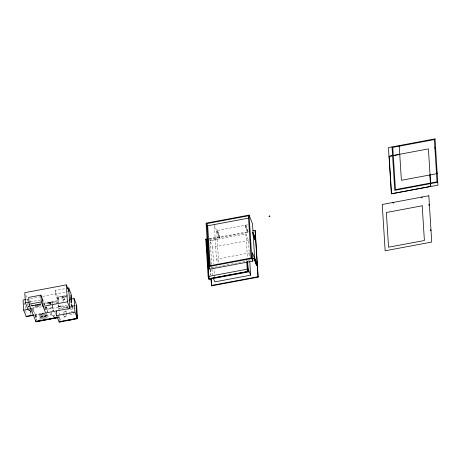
<?xml version="1.0" encoding="UTF-8"?>
<svg xmlns="http://www.w3.org/2000/svg" width="461" height="461" viewBox="0 0 461 461"><rect width="100%" height="100%" fill="white"/><g stroke="black" fill="none" stroke-linecap="round" stroke-linejoin="round"><path stroke-width="0.35" stroke-dasharray="2.31 1.73" d="M50.848 302.687L49.586 302.883M35.22 305.718L36.955 305.338M37.036 306.225L35.324 306.577M37.554 305.28L39.289 304.9M39.375 305.764L37.681 306.15M50.71 303.805L50.704 303.303M50.687 303.989L50.358 304.168M62.898 299.65L65.969 298.025M62.938 300.261L66.009 298.642M62.95 300.416L66.015 298.791M247.592 224.784L216.67 230.569L218.716 263.162M217.419 231.013L216.705 231.151L219.28 237.72L219.995 237.582L217.385 230.437L219.995 237.582M245.016 225.85L245.736 225.711L248.312 232.281L247.592 232.419L244.981 225.268L247.592 232.419M209.317 238.521L216.365 237.202L217.223 239.392L209.467 240.844M209.196 239.023L248.272 231.704L248.312 232.281M209.369 239.461L248.197 232.188M209.98 240.602L245.886 233.883L248.462 240.452L249.528 257.451M211.685 264.407L210.216 241.028L212.619 247.159L248.462 240.452M219.28 237.72L214.267 224.438L216.445 259.151L249.476 252.968M43.553 303.252L57.879 300.572L55.308 294.003L55.09 290.528L65.981 288.488M26.554 299.385L41.986 296.498M42.683 296.365L66.88 291.836M67.513 291.715L68.925 291.45M211.034 267.893L251.199 260.373M30.23 301.892L40.551 299.955M55.09 290.528L57.66 297.097L66.517 295.443M66.591 295.87L58.224 297.431L58.916 308.426L67.974 306.732M67.732 295.743L61.1 296.982L61.175 298.14L62.782 297.841M57.706 297.823L58.247 297.72M67.214 296.129C64.851 295.126 64.961 298.953 67.277 297.143M57.861 300.284L58.397 300.18M28.294 306.11L30.535 305.689M30.968 305.608L41.052 303.724M32.985 305.407L40.153 304.064M48.393 302.52L51.978 301.851M32.99 305.493L40.153 304.151M48.399 302.612L51.984 301.938M28.109 306.582L29.953 306.237M31.118 306.023L41.098 304.151M51.995 302.111L44.469 303.522L44.55 304.807M52.923 308.23L52.531 302.013L57.907 301.004L57.994 302.387M28.357 306.83L29.435 306.628M28.236 307.072L29.314 306.87M49.851 303.321L50.716 303.159M49.955 303.396L50.618 303.252M28.311 308.265L29.4 308.063M56 303.119L57.343 302.865M31.429 308.714L41.807 306.772M29.227 310.178L29.879 310.051M52.231 305.873L52.767 305.77M28.651 310.403L29.977 310.155M28.547 310.541L30.167 310.236M31.285 310.086L32.892 309.786L32.748 307.47L40.631 305.995L40.528 304.26M71.305 303.615L71.847 303.517M52.335 307.522L50.191 308.011L52.877 307.51M58.783 306.311L61.653 305.776L58.253 306.502M45.518 309.181L52.358 307.896L51.966 301.678M67.173 305.124L58.806 306.692L67.946 306.248M44.319 309.844L47.01 309.337L47.183 312.085M58.299 307.222L47.546 309.239L48.163 319.075M30.368 312.892L30.91 312.794M47.034 309.775L47.575 309.671M69.939 300.722L71.997 305.977L73.996 305.603M72.365 306.081L75.091 305.574M72.371 306.167L75.097 305.66M68.193 307.13L58.409 308.962L58.109 304.185M70.642 306.669L75.46 305.77M52.738 310.316L53.816 310.115M65.958 307.839L69.951 307.089M70.614 306.963L73.944 306.34M70.982 307.481L73.627 306.986M34.575 314.736L44.394 312.898M34.247 315.238L44.337 313.353M40.712 314.148L44.221 313.492M40.718 314.264L44.936 313.474M66.459 310.086L75.062 308.472M50.739 313.088L51.811 312.886M51.88 314.01L50.808 314.212L50.86 315.076L51.937 314.875M40.873 316.69L47.898 315.376M40.879 316.811L47.904 315.491M39.882 317.11L47.909 315.606M73.166 311.302L69.582 311.97L69.692 313.711M39.917 317.692L47.944 316.188M53.107 316.183L54.179 315.981M65.266 314.961L66.344 314.759M69.761 314.863L73.345 314.195L73.236 312.46M58.023 317.226L59.452 316.961M50.261 304.099C50.768 303.678 50.042 304.744 49.771 303.401M52.531 302.013L58.017 302.739M248.272 231.704L245.696 225.135L245.736 225.711M216.445 259.151L218.128 263.444M58.172 315.526L58.945 317.496L59.066 319.479M43.904 302.854L44.682 304.842M29.953 300.641L35.578 314.99L35.837 319.07M25.804 295.294L27.349 299.235L27.562 302.612M24.081 302.67L25.626 306.611L26.052 313.451M49.921 303.851L49.897 303.453M249.574 258.16L249.706 260.286M245.886 233.883L247.355 257.296M246.572 259.191L246.71 261.329M212.619 247.159L213.691 264.165M213.864 267L214.313 274.082M214.353 274.791L214.486 276.917M211.732 265.115L212.354 275.033M210.539 269.501L210.896 275.194M210.412 269.771L210.729 274.756M72.803 307.141L72.913 308.876M72.36 305.908L72.383 306.346M71.639 300.261L71.997 305.977M71.426 300.342L71.628 303.557M71.322 300.365L71.524 303.574M71.075 299.892L71.461 306.075M67.992 299.863L68.072 301.24M66.205 312.587L66.125 311.29L63.975 311.688L64.056 312.99M66.246 313.238L66.447 316.494L64.298 316.897L64.096 313.641M65.767 311.354L65.744 311.066L63.238 311.538L63.359 313.463M66.09 316.563L63.601 317.324L63.399 314.108M62.713 296.682L63.013 301.488M60.137 320.372L60.028 318.637L60.034 320.395M58.945 308.858L59.746 321.588M58.028 297.76L58.184 300.22M57.925 297.783L58.074 300.244M57.66 297.097L57.879 300.572M55.026 312.126L55.211 314.996L51.984 315.601L51.805 312.731M53.862 310.893L53.81 310.028L52.733 310.23L52.785 311.094M54.133 315.197L54.185 316.067L53.113 316.269L53.055 315.399M50.825 302.33L50.912 303.643M50.796 303.205L50.825 303.69M50.917 314.189L50.969 315.059M50.157 303.528L50.145 303.39A0.813 0.622 -21.4 0 1 50.468 303.326M49.632 302.554L49.719 303.868A0.617 0.473 -21.4 0 0 50.722 304.058M48.382 302.347L48.411 302.785M48.053 302.848L48.123 304.006M47.944 302.871L48.03 304.272M46.659 306.623L46.803 308.939M46.74 313.134L46.889 315.566M46.941 316.373L47.051 318.113M45.737 313.324L45.887 315.75M45.939 316.563L46.083 318.879M45.23 306.819L45.362 308.858M44.711 307.378L44.832 309.308M44.734 313.509L44.884 315.941M44.936 316.753L45.045 318.488M43.928 303.62L44.06 305.695M43.732 313.699L43.881 316.131M43.933 316.938L44.043 318.672M42.723 313.889L42.879 316.315M42.931 317.128L43.075 319.438M41.721 314.074L41.876 316.505M41.928 317.312L42.032 319.052M40.142 303.891L40.165 304.323M40.706 314.033L40.885 316.926M40.92 317.502L41.029 319.237M39.341 304.986L39.387 305.712M39.698 314.218L40.055 319.876M37.548 305.32L37.595 306.046M37.007 305.424L37.053 306.15M36.114 314.892L36.425 319.842M35.9 314.932L36.188 319.508M35.215 305.758L35.261 306.484M35.797 314.949L36.044 318.926M32.973 305.234L32.996 305.666M33.077 310.063L33.186 311.797M32.904 310.092L33.013 311.832M30.996 311.083L31.06 312.085M30.847 311.066L30.922 312.224M30.801 311.123L31.071 315.393M30.178 309.798L30.518 315.209M27.602 303.286L27.775 305.983M45.19 307.712C46.227 309.124 46.607 306.081 45.195 307.683M62.927 297.184L63.33 297.881L64.92 297.558L65.076 296.803L62.927 297.184M45.564 308.196A0.645 0.496 -21.4 0 0 46.331 307.452A0.645 0.496 -21.4 0 0 45.282 307.378A0.645 0.496 -21.4 0 0 45.564 308.196"/><path stroke-width="0.69" d="M388.998 156.279L428.419 148.897L430.781 186.503M434.873 147.687L435.587 147.555M399.756 154.412L389.182 156.388L391.527 193.706L430.591 186.394L429.877 174.967M434.907 148.269L435.622 148.137M436.469 173.146L437.189 173.013M437.224 173.59L401.381 180.303L399.203 145.59M252.582 258.967L254.691 258.575L252.507 223.862L249.073 215.103L206.067 223.153L208.793 266.544L209.824 269.172L252.83 261.122L252.288 252.444L257.261 265.144L256.547 265.277L253.936 258.131L256.547 265.277M206.822 223.597L248.393 215.811L251.049 258.051L209.473 265.836L206.822 223.597L207.68 225.786L210.199 265.876M437.766 182.268L394.76 190.324L392.034 146.926M207.68 225.786L248.548 218.134M247.43 261.381L248.058 271.379L208.994 278.692L208.136 276.502L205.79 239.184L207.202 238.919M252.962 230.828L255.083 230.431L255.256 230.869L258.16 277.153L211.57 285.878L210.994 279.032M252.334 232.672L253.054 232.54L255.63 239.109L254.91 239.242L254.945 239.818L255.665 239.685L253.089 233.116L252.374 233.249M429.375 204.448L428.661 204.58L428.695 205.157L429.416 205.024M68.925 291.45L66.349 284.881L24.779 292.666L25.413 302.791L27.988 309.36M67.346 288.234L68.706 287.981L71.282 294.55L71.605 299.662M43.155 300.952L40.873 295.121L28.686 297.403L29.112 304.202L36.004 321.79L58.046 317.664M25.856 299.517L23.05 300.042L23.684 310.167L26.26 316.736L33.889 315.307M208.793 266.544L251.798 258.494L252.83 261.122M25.413 302.791L29.539 302.018M29.112 304.202L41.3 301.92L45.616 312.938L69.986 308.374L68.706 287.981M430.977 229.901L430.257 230.039L430.297 230.615L431.012 230.483M70.942 297.829L71.484 297.731M56.369 310.927L56.657 315.555L59.233 322.124L77.511 318.701L76.659 305.101L74.083 298.532L69.427 299.408L69.939 300.722M256.512 264.7L257.226 264.568L254.651 257.999M69.986 308.374L67.415 301.805L43.04 306.369L42.614 299.569M23.684 310.167L31.429 308.714M208.136 276.502L247.2 269.189L248.058 271.379M208.821 278.87L248.249 271.489L248.421 271.927L208.994 279.308L206.459 241.264L206.632 241.702M30.535 315.497L26.231 316.304L26.26 316.736M31.071 315.393L33.175 315.001M249.793 261.704L250.64 275.165L214.803 281.873L213.357 278.196M211.397 285.44L257.987 276.715L258.16 277.153M56.657 315.555L74.936 312.132L77.511 318.701M36.517 321.254L57.36 317.352M36.31 321.467L47.639 319.346M49.431 319.012L58.028 317.404M36.212 321.576L47.644 319.433M49.436 319.098L58.034 317.491M76.757 315.33L77.292 315.232M76.929 318.078L77.465 317.975M59.746 321.588L76.947 318.367L76.146 305.637M66.027 320.585L74.63 318.977M66.032 320.672L74.636 319.064M253.366 235.3L254.651 238.585M252.887 234.563L254.945 239.818M250.64 275.165L248.237 269.034L248.421 271.927M205.79 239.184L206.649 241.374L208.994 279.308M428.234 140.15L428.269 140.732M427.514 140.288L427.554 140.864M422.022 197.043L422.057 197.619L421.342 197.752L421.308 197.175M399.918 145.451L399.958 146.033M393.711 202.344L393.746 202.921L393.031 203.053L392.991 202.477M255.083 230.431L257.987 276.715M249.073 215.103L251.798 258.494M247.626 261.554L248.249 271.489M246.75 262.044L247.2 269.189M211.121 278.755L211.392 283.031M211.478 284.454L211.57 285.878M209.732 267.749L209.824 269.172M77.079 315.272L77.252 318.015M76.97 315.289L77.143 318.038M74.083 298.532L74.936 312.132M74.619 318.805L74.647 319.237M71.265 297.771L71.386 299.702M71.161 297.789L71.282 299.719M70.769 295.086L71.029 299.206M66.349 284.881L67.415 301.805M66.015 320.412L66.044 320.85M63.687 320.85L63.716 321.282M60.103 321.519L60.132 321.957M59.152 320.798L59.233 322.124M49.419 318.839L49.448 319.271M47.627 319.173L47.656 319.606M40.873 295.121L41.3 301.92M35.918 320.43L36.004 321.79M435.046 138.876L388.45 147.601L391.36 193.885L437.95 185.161L435.046 138.876M434.36 139.591L392.789 147.376L395.44 189.609L437.016 181.824L434.36 139.591M269.789 215.979L269.074 216.111L269.109 216.693L269.823 216.555L269.789 215.979M428.834 195.764L382.238 204.488L385.148 250.778L431.738 242.054L428.834 195.764M422.207 205.785L386.37 212.498L388.548 247.211L424.391 240.504L422.207 205.785"/></g></svg>
